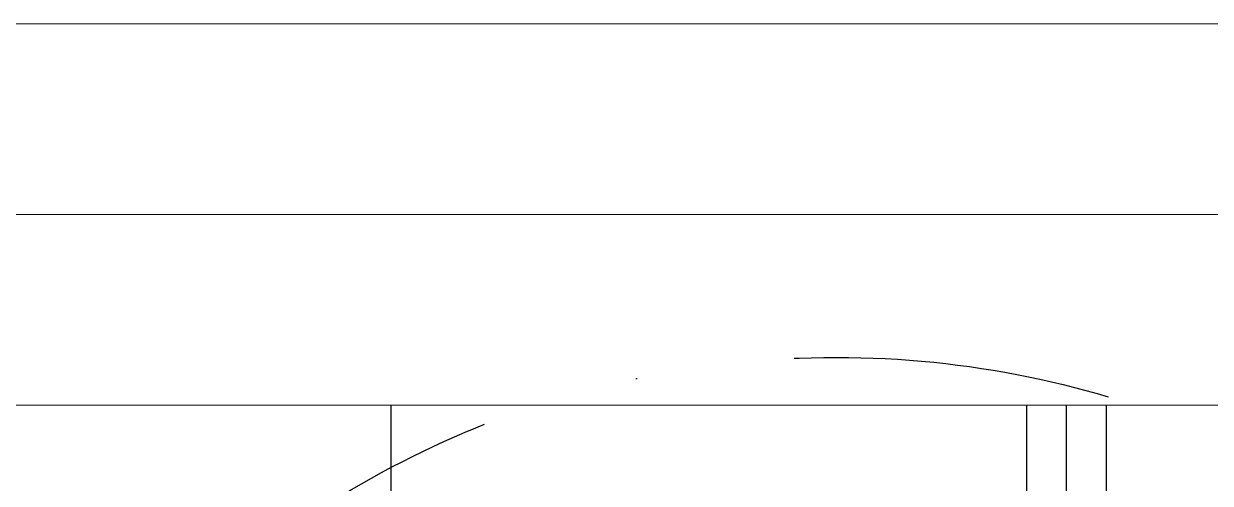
# Model space of a CAD drawing. Header units: millimetres. Extents: x 232323 to 272954, y -5343 to 8721.
# Drawn here: x 248792.3 to 249165.6, y -315.6 to -171 of the extents above; entities that cross this region are included whole.
import ezdxf

# ---------------------------------------------------------------- set-up
doc = ezdxf.new("R2010")
doc.units = ezdxf.units.MM
doc.header["$MEASUREMENT"] = 0
doc.linetypes.add('DASHDOTX2', pattern=[2, 1, -0.5, 0, -0.5])
for name, color, linetype, lineweight in [('A-MKXS-MAK2', 3, 'DASHDOTX2', 25), ('A-WAXM-DRYW', 4, 'CONTINUOUS', 25), ('A-XXXX-FIN3', 4, 'CONTINUOUS', 25)]:
    doc.layers.add(name, color=color, linetype=linetype, lineweight=lineweight)
doc.layers.add('A-XXXX-NPLT', color=144, linetype='CONTINUOUS', lineweight=15, plot=False)

msp = doc.modelspace()

# ---------------------------------------------------------------- linework, layer by layer
at = {"layer": 'A-MKXS-MAK2', "ltscale": 100}
msp.add_circle((249047.89, -575.95), 300, dxfattribs=at)
at = {"layer": 'A-WAXM-DRYW'}
for p, q in [((249107.89, -545.95), (249107.89, -290.95)), ((249120.39, -545.95), (249120.39, -290.95)), ((249132.89, -545.95), (249132.89, -290.95))]:
    msp.add_line(p, q, dxfattribs=at)
at = {"layer": 'A-XXXX-FIN3'}
msp.add_line((248907.89, -469.75), (248907.89, -290.95), dxfattribs=at)
at = {"layer": 'A-XXXX-NPLT'}
for points in [[(249677.89, -3010.95), (249677.89, -170.95), (248237.89, -170.95), (248237.89, -3010.95)], [(249617.89, -2950.95), (249617.89, -230.95), (248297.89, -230.95), (248297.89, -2950.95)], [(249557.89, -2890.95), (249557.89, -290.95), (248357.89, -290.95), (248357.89, -2890.95)]]:
    msp.add_lwpolyline(points, close=True, dxfattribs=at)

doc.saveas('drawing.dxf')
